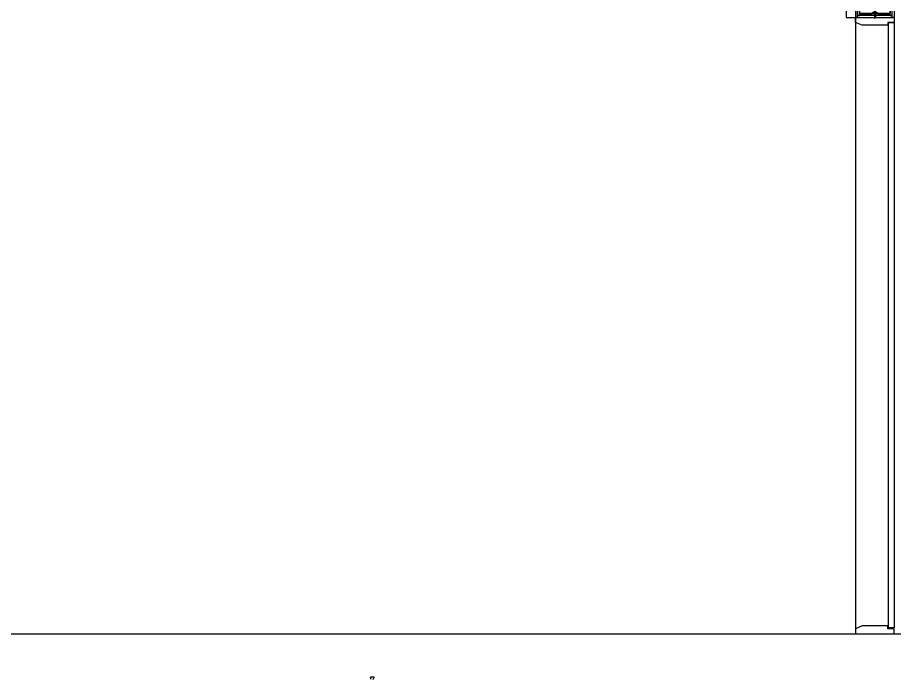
# Model space of a CAD drawing. Header units: millimetres. Extents: x 17311 to 801382, y -242618 to -104888.
# Drawn here: x 356311 to 360862, y -176457 to -173029 of the extents above; entities that cross this region are included whole.
import ezdxf

# ---------------------------------------------------------------- set-up
doc = ezdxf.new("R2010")
doc.units = ezdxf.units.MM
doc.header["$LTSCALE"] = 250
doc.linetypes.add('A2', pattern=[8, 2, -2, 2, -2])
for name, color, linetype in [('8입면선', 8, 'Continuous'), ('A-DOOR', 4, 'Continuous'), ('A-ELE8', 8, 'Continuous'), ('A-FIN', 6, 'Continuous'), ('A-WALL-D', 7, 'Continuous'), ('C-1', 252, 'Continuous'), ('GAGAM-DT', 7, 'Continuous'), ('ISL', 251, 'Continuous'), ('입면', 7, 'Continuous')]:
    doc.layers.add(name, color=color, linetype=linetype)

# ---------------------------------------------------------------- blocks, each defined once
blk = doc.blocks.new('*U91')
at = {"layer": '8입면선', "color": 8}
for p, q in [((10, 0), (9.6, 3520)), ((190, 0), (189.6, 3520)), ((190, 10), (10, 10))]:
    blk.add_line(p, q, dxfattribs=at)
at = {"layer": 'A-WALL-D'}
for p, q in [((-0.4, 3520), (0, 0)), ((19.6, 3520), (-0.4, 3520)), ((20, 10), (19.6, 3520)), ((180, 10), (179.6, 3520)), ((199.6, 3520), (179.6, 3520)), ((199.6, 3520), (200, 0)), ((20, 0), (0, 0)), ((180, 20), (20, 20)), ((20, 0), (180, 0)), ((200, 0), (180, 0))]:
    blk.add_line(p, q, dxfattribs=at)
at = {"layer": 'GAGAM-DT', "color": 8}
for p, q in [((104.8, 3514.2), (94.8, 3514.2)), ((94.8, 3514.2), (94.8, 3510.7)), ((103.2, 3509.2), (96.3, 3509.2)), ((97.3, 3514.2), (97.3, 3545.6)), ((102.3, 3540.1), (97.3, 3545.6)), ((97.3, 3514.2), (97.3, 3509.2)), ((102.3, 3514.2), (102.3, 3540.1)), ((102.3, 3514.2), (102.3, 3509.2)), ((104.8, 3514.2), (104.8, 3510.7)), ((95.1, 25.8), (95.1, 29.3)), ((105.1, 25.8), (95.1, 25.8)), ((103.6, 30.8), (96.7, 30.8)), ((97.6, 25.8), (97.6, 30.8)), ((97.6, 25.8), (97.6, -5.6)), ((102.6, 25.8), (102.6, 30.8)), ((102.6, 25.8), (102.6, -0.1)), ((105.1, 25.8), (105.1, 29.3)), ((102.6, -0.1), (97.6, -5.6))]:
    blk.add_line(p, q, dxfattribs=at)
for centre, start, end in [((96.3, 3510.7), 180, 270), ((103.2, 3510.7), 270, 0), ((96.7, 29.3), 90, 180), ((103.6, 29.3), 0, 90)]:
    blk.add_arc(centre, 1.51, start, end, dxfattribs=at)
at = {"layer": '입면', "color": 6}
for p, q in [((19.6, 3475), (19.6, 3520)), ((19.6, 3520), (85, 3520)), ((84.4, 3518.8), (20.8, 3518.8)), ((20.8, 3518.8), (20.8, 3476.2)), ((89.4, 3513), (84.4, 3518.8)), ((85, 3520), (89.9, 3514.2)), ((109.9, 3513), (89.4, 3513)), ((89.9, 3514.2), (109.3, 3514.2)), ((109.3, 3514.2), (114.3, 3520)), ((114.8, 3518.8), (109.9, 3513)), ((114.3, 3520), (179.6, 3520)), ((178.4, 3518.8), (114.8, 3518.8)), ((178.4, 3476.2), (178.4, 3518.8)), ((179.6, 3520), (179.6, 3475)), ((37.5, 3475), (19.6, 3475)), ((20.8, 3476.2), (37.5, 3476.2)), ((37.5, 3476.2), (37.5, 3475)), ((161.8, 3475), (161.8, 3476.2)), ((161.8, 3476.2), (178.4, 3476.2)), ((179.6, 3475), (161.8, 3475)), ((37.8, 65), (20, 65)), ((20, 65), (20, 20)), ((21.2, 21.2), (21.2, 63.8)), ((21.2, 63.8), (37.8, 63.8)), ((37.8, 63.8), (37.8, 65)), ((180, 65), (162.2, 65)), ((162.2, 65), (162.2, 63.8)), ((162.2, 63.8), (178.8, 63.8)), ((178.8, 63.8), (178.8, 21.2)), ((180, 20), (180, 65)), ((20, 20), (85.3, 20)), ((84.8, 21.2), (21.2, 21.2)), ((89.8, 27), (84.8, 21.2)), ((85.3, 20), (90.3, 25.8)), ((110.2, 27), (89.8, 27)), ((90.3, 25.8), (109.7, 25.8)), ((109.7, 25.8), (114.7, 20)), ((115.2, 21.2), (110.2, 27)), ((114.7, 20), (180, 20)), ((178.8, 21.2), (115.2, 21.2))]:
    blk.add_line(p, q, dxfattribs=at)

msp = doc.modelspace()

# ---------------------------------------------------------------- linework, layer by layer
at = {"layer": 'A-DOOR', "linetype": 'Continuous'}
for points in [[(360860.7, -173054.5), (360827.7, -173054.5), (360827.7, -173069.5), (360693.7, -173069.5), (360660.7, -173054.5), (360660.7, -173029.5), (360860.7, -173029.5)], [(360860.7, -176199.5), (360830.7, -176199.5), (360830.7, -173054.5), (360860.7, -173054.5)], [(360860.7, -176204.5), (360827.7, -176204.5), (360827.7, -176189.5), (360693.7, -176189.5), (360660.7, -176204.5), (360660.7, -176229.5), (360860.7, -176229.5)]]:
    msp.add_lwpolyline(points, close=True, dxfattribs=at)
at = {"layer": 'A-ELE8'}
msp.add_lwpolyline([(360660.7, -173029.5), (360660.7, -176229.5)], dxfattribs=at)
at = {"layer": 'A-FIN'}
for p, q in [((295060.7, -176229.5), (360660.7, -176229.5)), ((360860.7, -176229.5), (363860.7, -176229.5))]:
    msp.add_line(p, q, dxfattribs=at)
at = {"layer": 'C-1', "linetype": 'A2'}
for p, q in [((358146.9, -176466.7), (358142.6, -176456.9)), ((358146.9, -176466.7), (358142.6, -176456.9)), ((358159.4, -176454.6), (358144.1, -176454.6)), ((358159.4, -176454.6), (358144.1, -176454.6)), ((358156.6, -176466.7), (358160.9, -176456.9)), ((358156.6, -176466.7), (358160.9, -176456.9))]:
    msp.add_line(p, q, dxfattribs=at)
for centre, start, end in [((358144.1, -176456.2), 90, 203.4287), ((358144.1, -176456.2), 90, 203.4287), ((358159.4, -176456.2), 336.5713, 90), ((358159.4, -176456.2), 336.5713, 90)]:
    msp.add_arc(centre, 1.62, start, end, dxfattribs=at)
at = {"layer": 'ISL'}
msp.add_lwpolyline([(345460.7, -170479.5), (346260.7, -170479.5), (346260.7, -169559.5), (349060.7, -169559.5), (349060.7, -170479.5), (349860.7, -170479.5), (349860.7, -169559.5), (352660.7, -169559.5), (352660.7, -170479.5), (353460.7, -170479.5), (353460.7, -169559.5), (356260.7, -169559.5), (356260.7, -170479.5), (357060.7, -170479.5), (357060.7, -169559.5), (359860.7, -169559.5), (359860.7, -170479.5), (360610.7, -170479.5), (360610.7, -173029.5), (360660.7, -173029.5)], dxfattribs=at)

# ---------------------------------------------------------------- block references
at = {"layer": 'A-WALL-D'}
msp.add_blockref('*U91', (360660.6, -173029.5), dxfattribs=at)

doc.saveas('drawing.dxf')
